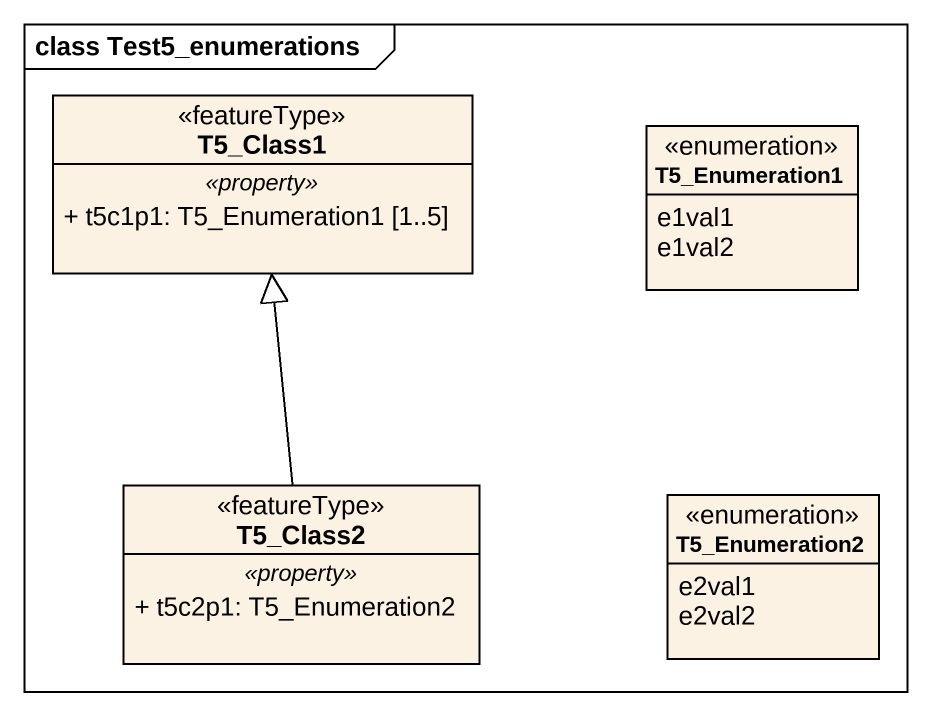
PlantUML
@startuml
mainframe class Test5_enumerations
hide circle
hide empty members
skinparam classAttributeIconSize 0
class T5_Class1 <<featureType>> {
  .. <<property>> ..
  + t5c1p1: T5_Enumeration1 [1..5]
}
enum T5_Enumeration1 {
  e1val1
  e1val2
}
class T5_Class2 <<featureType>> {
  .. <<property>> ..
  + t5c2p1: T5_Enumeration2
}
enum T5_Enumeration2 {
  e2val1
  e2val2
}
T5_Class2 -up-|> T5_Class1
@enduml
